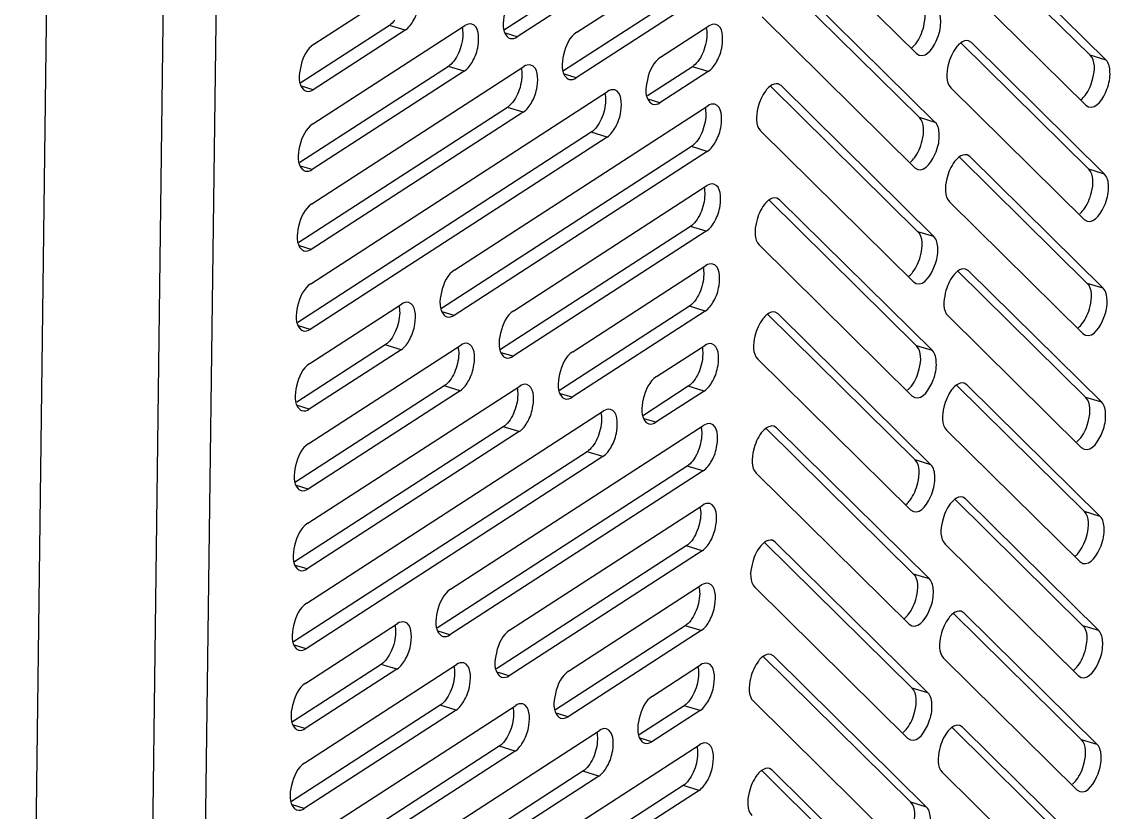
# Model space of a CAD drawing. Header units: millimetres. Extents: x -177 to 18421, y -5017 to 3255.
# Drawn here: x 4811.47 to 4832.88, y 1961.25 to 1976.8 of the extents above; entities that cross this region are included whole.
import ezdxf

# ---------------------------------------------------------------- set-up
doc = ezdxf.new("R2010")
doc.units = ezdxf.units.MM
doc.header["$LTSCALE"] = 46.255
doc.layers.get('0').update_dxf_attribs({"linetype": 'CONTINUOUS'})

msp = doc.modelspace()

# ---------------------------------------------------------------- linework, layer by layer
at = {"color": 3, "linetype": 'Continuous'}
for p, q in [((4811.47, 1938.595), (4812.048, 1983.659)), ((4813.753, 1937.674), (4814.336, 1983.187)), ((4814.793, 1937.754), (4815.376, 1983.267)), ((4829.07, 1976.174), (4826.064, 1979.143)), ((4825.016, 1978.963), (4821.217, 1976.503)), ((4830.181, 1978.636), (4832.802, 1976.047)), ((4822.39, 1976.594), (4825.007, 1978.29)), ((4826.436, 1977.788), (4829.443, 1974.819)), ((4832.401, 1975.157), (4829.78, 1977.746)), ((4817.218, 1976.361), (4819.025, 1977.531)), ((4824.996, 1977.392), (4822.379, 1975.697)), ((4817.198, 1974.79), (4820.186, 1976.725)), ((4824.038, 1976.104), (4824.987, 1976.718)), ((4829.042, 1973.929), (4826.035, 1976.898)), ((4819.013, 1976.633), (4817.206, 1975.463)), ((4830.152, 1976.391), (4830.097, 1976.425)), ((4830.152, 1976.391), (4832.774, 1973.802)), ((4829.07, 1976.174), (4829.126, 1976.14)), ((4817.178, 1973.219), (4821.348, 1975.919)), ((4820.175, 1975.827), (4817.186, 1973.892)), ((4824.976, 1975.82), (4824.026, 1975.206)), ((4817.157, 1971.647), (4822.995, 1975.428)), ((4826.408, 1975.543), (4826.352, 1975.577)), ((4826.408, 1975.543), (4829.414, 1972.574)), ((4832.372, 1972.913), (4829.751, 1975.502)), ((4821.336, 1975.021), (4817.166, 1972.321)), ((4819.987, 1971.922), (4824.967, 1975.147)), ((4832.401, 1975.157), (4832.457, 1975.124)), ((4829.013, 1971.685), (4826.006, 1974.654)), ((4822.984, 1974.53), (4817.146, 1970.749)), ((4824.955, 1974.249), (4819.975, 1971.024)), ((4830.123, 1974.147), (4830.068, 1974.18)), ((4830.123, 1974.147), (4832.745, 1971.558)), ((4829.042, 1973.929), (4829.097, 1973.896)), ((4821.148, 1971.116), (4824.947, 1973.576)), ((4826.379, 1973.299), (4826.323, 1973.332)), ((4826.379, 1973.299), (4829.385, 1970.33)), ((4832.344, 1970.668), (4829.722, 1973.257)), ((4832.372, 1972.913), (4832.428, 1972.879)), ((4824.935, 1972.678), (4821.137, 1970.218)), ((4828.984, 1969.44), (4825.978, 1972.409)), ((4822.31, 1970.309), (4824.927, 1972.005)), ((4830.095, 1971.902), (4830.039, 1971.936)), ((4830.095, 1971.902), (4832.716, 1969.313)), ((4829.013, 1971.685), (4829.068, 1971.651)), ((4817.137, 1970.076), (4818.944, 1971.246)), ((4824.915, 1971.107), (4822.298, 1969.412)), ((4826.35, 1971.054), (4826.295, 1971.088)), ((4826.35, 1971.054), (4829.357, 1968.085)), ((4832.315, 1968.424), (4829.693, 1971.012)), ((4832.344, 1970.668), (4832.399, 1970.635)), ((4817.117, 1968.505), (4820.106, 1970.44)), ((4818.933, 1970.348), (4817.126, 1969.178)), ((4823.957, 1969.819), (4824.907, 1970.433)), ((4828.955, 1967.195), (4825.949, 1970.165)), ((4830.066, 1969.657), (4830.01, 1969.691)), ((4830.066, 1969.657), (4832.687, 1967.068)), ((4817.097, 1966.934), (4821.267, 1969.634)), ((4820.094, 1969.542), (4817.106, 1967.607)), ((4824.895, 1969.535), (4823.946, 1968.921)), ((4828.984, 1969.44), (4829.04, 1969.406)), ((4817.077, 1965.362), (4822.915, 1969.143)), ((4819.906, 1965.637), (4824.886, 1968.862)), ((4826.321, 1968.809), (4826.266, 1968.843)), ((4826.321, 1968.809), (4829.328, 1965.84)), ((4821.256, 1968.736), (4817.086, 1966.036)), ((4832.286, 1966.179), (4829.665, 1968.768)), ((4832.315, 1968.424), (4832.37, 1968.39)), ((4822.903, 1968.245), (4817.065, 1964.464)), ((4824.875, 1967.964), (4819.895, 1964.739)), ((4828.927, 1964.951), (4825.92, 1967.92)), ((4821.068, 1964.831), (4824.866, 1967.291)), ((4830.037, 1967.413), (4829.982, 1967.446)), ((4830.037, 1967.413), (4832.659, 1964.824)), ((4828.955, 1967.195), (4829.011, 1967.162)), ((4826.293, 1966.565), (4826.237, 1966.598)), ((4826.293, 1966.565), (4829.299, 1963.596)), ((4832.257, 1963.934), (4829.636, 1966.523)), ((4824.855, 1966.393), (4821.056, 1963.933)), ((4832.286, 1966.179), (4832.342, 1966.145)), ((4822.229, 1964.024), (4824.846, 1965.72)), ((4828.898, 1962.706), (4825.891, 1965.675)), ((4830.008, 1965.168), (4829.953, 1965.202)), ((4830.008, 1965.168), (4832.63, 1962.579)), ((4817.057, 1963.791), (4818.864, 1964.961)), ((4828.927, 1964.951), (4828.982, 1964.917)), ((4824.835, 1964.822), (4822.218, 1963.127)), ((4826.264, 1964.32), (4826.208, 1964.354)), ((4826.264, 1964.32), (4829.27, 1961.351)), ((4817.037, 1962.22), (4820.025, 1964.155)), ((4823.877, 1963.534), (4824.826, 1964.148)), ((4832.229, 1961.69), (4829.607, 1964.279)), ((4818.852, 1964.063), (4817.045, 1962.893)), ((4832.257, 1963.934), (4832.313, 1963.901)), ((4817.016, 1960.649), (4821.187, 1963.349)), ((4820.014, 1963.257), (4817.025, 1961.322)), ((4824.815, 1963.25), (4823.865, 1962.636)), ((4828.869, 1960.461), (4825.863, 1963.431)), ((4816.996, 1959.077), (4822.834, 1962.858)), ((4829.98, 1962.923), (4829.924, 1962.957)), ((4829.98, 1962.923), (4832.601, 1960.334)), ((4828.898, 1962.706), (4828.953, 1962.672)), ((4821.175, 1962.451), (4817.005, 1959.751)), ((4819.826, 1959.352), (4824.806, 1962.577)), ((4822.823, 1961.96), (4816.985, 1958.179)), ((4826.235, 1962.075), (4826.179, 1962.109)), ((4826.235, 1962.075), (4829.242, 1959.106)), ((4832.2, 1959.445), (4829.578, 1962.034)), ((4824.794, 1961.679), (4819.814, 1958.454)), ((4832.229, 1961.69), (4832.284, 1961.656))]:
    msp.add_line(p, q, dxfattribs=at)
at = {"color": 7, "linetype": 'Continuous'}
for p, q in [((4824.704, 1979.058), (4820.97, 1976.639)), ((4829.974, 1978.628), (4832.491, 1976.142)), ((4826.229, 1977.78), (4829.131, 1974.914)), ((4824.684, 1977.487), (4822.131, 1975.833)), ((4818.702, 1976.728), (4816.959, 1975.6)), ((4819.013, 1976.633), (4818.702, 1976.728)), ((4821.217, 1976.503), (4820.986, 1976.573)), ((4829.945, 1976.383), (4832.462, 1973.897)), ((4832.802, 1976.047), (4832.491, 1976.142)), ((4819.863, 1975.922), (4816.939, 1974.029)), ((4820.175, 1975.827), (4819.863, 1975.922)), ((4824.664, 1975.915), (4823.779, 1975.342)), ((4824.976, 1975.82), (4824.664, 1975.915)), ((4822.379, 1975.697), (4822.147, 1975.767)), ((4817.206, 1975.463), (4816.975, 1975.534)), ((4826.2, 1975.535), (4829.102, 1972.669)), ((4824.026, 1975.206), (4823.795, 1975.276)), ((4821.024, 1975.116), (4816.919, 1972.457)), ((4821.336, 1975.021), (4821.024, 1975.116)), ((4829.443, 1974.819), (4829.131, 1974.914)), ((4822.672, 1974.625), (4816.899, 1970.886)), ((4822.984, 1974.53), (4822.672, 1974.625)), ((4824.644, 1974.344), (4819.728, 1971.16)), ((4824.955, 1974.249), (4824.644, 1974.344)), ((4817.186, 1973.892), (4816.955, 1973.962)), ((4829.916, 1974.139), (4832.433, 1971.653)), ((4832.774, 1973.802), (4832.462, 1973.897)), ((4826.171, 1973.291), (4829.074, 1970.425)), ((4824.624, 1972.773), (4820.889, 1970.354)), ((4824.935, 1972.678), (4824.624, 1972.773)), ((4829.414, 1972.574), (4829.102, 1972.669)), ((4817.166, 1972.321), (4816.935, 1972.391)), ((4829.887, 1971.894), (4832.404, 1969.408)), ((4832.745, 1971.558), (4832.433, 1971.653)), ((4824.604, 1971.202), (4822.051, 1969.548)), ((4824.915, 1971.107), (4824.604, 1971.202)), ((4819.975, 1971.024), (4819.744, 1971.094)), ((4826.143, 1971.046), (4829.045, 1968.18)), ((4817.146, 1970.749), (4816.915, 1970.82)), ((4818.621, 1970.443), (4816.879, 1969.315)), ((4818.933, 1970.348), (4818.621, 1970.443)), ((4821.137, 1970.218), (4820.905, 1970.288)), ((4829.385, 1970.33), (4829.074, 1970.425)), ((4829.859, 1969.649), (4832.376, 1967.163)), ((4819.783, 1969.637), (4816.858, 1967.744)), ((4820.094, 1969.542), (4819.783, 1969.637)), ((4822.298, 1969.412), (4822.067, 1969.482)), ((4824.583, 1969.63), (4823.699, 1969.057)), ((4824.895, 1969.535), (4824.583, 1969.63)), ((4817.126, 1969.178), (4816.895, 1969.249)), ((4832.716, 1969.313), (4832.404, 1969.408)), ((4820.944, 1968.831), (4816.838, 1966.172)), ((4821.256, 1968.736), (4820.944, 1968.831)), ((4823.946, 1968.921), (4823.715, 1968.991)), ((4826.114, 1968.801), (4829.016, 1965.935)), ((4822.592, 1968.34), (4816.818, 1964.601)), ((4822.903, 1968.245), (4822.592, 1968.34)), ((4829.357, 1968.085), (4829.045, 1968.18)), ((4824.563, 1968.059), (4819.648, 1964.875)), ((4824.875, 1967.964), (4824.563, 1968.059)), ((4817.106, 1967.607), (4816.874, 1967.677)), ((4829.83, 1967.405), (4832.347, 1964.919)), ((4832.687, 1967.068), (4832.376, 1967.163)), ((4824.543, 1966.488), (4820.809, 1964.069)), ((4824.855, 1966.393), (4824.543, 1966.488)), ((4826.085, 1966.557), (4828.987, 1963.691)), ((4817.086, 1966.036), (4816.854, 1966.106)), ((4829.328, 1965.84), (4829.016, 1965.935)), ((4829.801, 1965.16), (4832.318, 1962.674)), ((4819.895, 1964.739), (4819.664, 1964.809)), ((4824.523, 1964.917), (4821.97, 1963.263)), ((4824.835, 1964.822), (4824.523, 1964.917)), ((4832.659, 1964.824), (4832.347, 1964.919)), ((4817.065, 1964.464), (4816.834, 1964.535)), ((4826.056, 1964.312), (4828.959, 1961.446)), ((4818.541, 1964.158), (4816.798, 1963.03)), ((4818.852, 1964.063), (4818.541, 1964.158)), ((4821.056, 1963.933), (4820.825, 1964.003)), ((4829.299, 1963.596), (4828.987, 1963.691)), ((4819.702, 1963.352), (4816.778, 1961.459)), ((4820.014, 1963.257), (4819.702, 1963.352)), ((4824.503, 1963.345), (4823.618, 1962.772)), ((4824.815, 1963.25), (4824.503, 1963.345)), ((4822.218, 1963.127), (4821.986, 1963.197)), ((4817.045, 1962.893), (4816.814, 1962.964)), ((4829.772, 1962.915), (4832.289, 1960.429)), ((4823.865, 1962.636), (4823.634, 1962.706)), ((4832.63, 1962.579), (4832.318, 1962.674)), ((4820.863, 1962.546), (4816.758, 1959.887)), ((4821.175, 1962.451), (4820.863, 1962.546)), ((4822.511, 1962.055), (4816.738, 1958.316)), ((4822.823, 1961.96), (4822.511, 1962.055)), ((4826.028, 1962.068), (4828.93, 1959.201)), ((4824.483, 1961.774), (4819.567, 1958.59)), ((4824.794, 1961.679), (4824.483, 1961.774)), ((4817.025, 1961.322), (4816.794, 1961.392)), ((4829.27, 1961.351), (4828.959, 1961.446))]:
    msp.add_line(p, q, dxfattribs=at)
at = {"color": 3, "linetype": 'Continuous'}
for centre in [(4830.149, 1976.104), (4826.404, 1975.256), (4830.12, 1973.86), (4826.376, 1973.012), (4830.091, 1971.615), (4826.347, 1970.767), (4830.063, 1969.37), (4826.318, 1968.522), (4830.034, 1967.126), (4826.289, 1966.278), (4830.005, 1964.881), (4826.261, 1964.033), (4829.976, 1962.636), (4826.232, 1961.788)]:
    msp.add_arc(centre, 0.349, 126.3781, 128.9215, dxfattribs=at)
for points, knots in [([(4819.013, 1976.633), (4819.087, 1976.681), (4819.207, 1976.853), (4819.314, 1977.145), (4819.305, 1977.518), (4819.165, 1977.561)], [0, 0, 0, 0, 0.257826, 0.570702, 1, 1, 1, 1]), ([(4821.229, 1977.401), (4821.085, 1977.307), (4820.947, 1976.998), (4820.915, 1976.613), (4821.022, 1976.507)], [0, 0, 0, 0, 0.531434, 1, 1, 1, 1]), ([(4829.126, 1976.14), (4829.286, 1976.092), (4829.509, 1976.462), (4829.566, 1976.782), (4829.531, 1977.005), (4829.472, 1977.063)], [0, 0, 0, 0, 0.457686, 0.773105, 1, 1, 1, 1]), ([(4820.175, 1975.827), (4820.249, 1975.875), (4820.368, 1976.047), (4820.475, 1976.339), (4820.466, 1976.712), (4820.326, 1976.755)], [0, 0, 0, 0, 0.257826, 0.570702, 1, 1, 1, 1]), ([(4824.976, 1975.82), (4825.049, 1975.868), (4825.169, 1976.04), (4825.276, 1976.331), (4825.267, 1976.705), (4825.127, 1976.748)], [0, 0, 0, 0, 0.257826, 0.570702, 1, 1, 1, 1]), ([(4821.022, 1976.507), (4821.03, 1976.499), (4821.047, 1976.485), (4821.067, 1976.476), (4821.077, 1976.473)], [0, 0, 0, 0, 0.511486, 1, 1, 1, 1]), ([(4822.39, 1976.594), (4822.246, 1976.501), (4822.109, 1976.192), (4822.076, 1975.807), (4822.184, 1975.701)], [0, 0, 0, 0, 0.531434, 1, 1, 1, 1]), ([(4817.218, 1976.361), (4817.074, 1976.268), (4816.936, 1975.958), (4816.904, 1975.574), (4817.011, 1975.467)], [0, 0, 0, 0, 0.531434, 1, 1, 1, 1]), ([(4824.038, 1976.104), (4823.894, 1976.01), (4823.757, 1975.701), (4823.724, 1975.316), (4823.832, 1975.21)], [0, 0, 0, 0, 0.531434, 1, 1, 1, 1]), ([(4829.759, 1976.137), (4829.732, 1976.077), (4829.667, 1975.88), (4829.643, 1975.608), (4829.751, 1975.502)], [0, 0, 0, 0, 0.300556, 1, 1, 1, 1]), ([(4821.336, 1975.021), (4821.41, 1975.069), (4821.53, 1975.241), (4821.637, 1975.533), (4821.628, 1975.906), (4821.487, 1975.949)], [0, 0, 0, 0, 0.257826, 0.570702, 1, 1, 1, 1]), ([(4832.457, 1975.124), (4832.617, 1975.076), (4832.84, 1975.446), (4832.897, 1975.766), (4832.861, 1975.989), (4832.802, 1976.047)], [0, 0, 0, 0, 0.457686, 0.773105, 1, 1, 1, 1]), ([(4822.184, 1975.701), (4822.192, 1975.693), (4822.209, 1975.679), (4822.229, 1975.67), (4822.239, 1975.667)], [0, 0, 0, 0, 0.511486, 1, 1, 1, 1]), ([(4817.011, 1975.467), (4817.019, 1975.46), (4817.036, 1975.446), (4817.056, 1975.437), (4817.066, 1975.434)], [0, 0, 0, 0, 0.511486, 1, 1, 1, 1]), ([(4822.984, 1974.53), (4823.058, 1974.578), (4823.178, 1974.75), (4823.285, 1975.042), (4823.275, 1975.415), (4823.135, 1975.458)], [0, 0, 0, 0, 0.257826, 0.570702, 1, 1, 1, 1]), ([(4826.014, 1975.289), (4825.988, 1975.23), (4825.923, 1975.032), (4825.899, 1974.76), (4826.006, 1974.654)], [0, 0, 0, 0, 0.300556, 1, 1, 1, 1]), ([(4823.832, 1975.21), (4823.839, 1975.202), (4823.857, 1975.188), (4823.876, 1975.179), (4823.887, 1975.176)], [0, 0, 0, 0, 0.511486, 1, 1, 1, 1]), ([(4824.955, 1974.249), (4825.029, 1974.297), (4825.149, 1974.468), (4825.256, 1974.76), (4825.247, 1975.134), (4825.107, 1975.176)], [0, 0, 0, 0, 0.257826, 0.570702, 1, 1, 1, 1]), ([(4817.198, 1974.79), (4817.054, 1974.697), (4816.916, 1974.387), (4816.884, 1974.002), (4816.991, 1973.896)], [0, 0, 0, 0, 0.531434, 1, 1, 1, 1]), ([(4829.097, 1973.896), (4829.257, 1973.848), (4829.481, 1974.217), (4829.537, 1974.538), (4829.502, 1974.761), (4829.443, 1974.819)], [0, 0, 0, 0, 0.457686, 0.773105, 1, 1, 1, 1]), ([(4816.991, 1973.896), (4816.999, 1973.888), (4817.016, 1973.875), (4817.036, 1973.866), (4817.046, 1973.863)], [0, 0, 0, 0, 0.511486, 1, 1, 1, 1]), ([(4829.73, 1973.892), (4829.704, 1973.833), (4829.638, 1973.635), (4829.615, 1973.363), (4829.722, 1973.257)], [0, 0, 0, 0, 0.300556, 1, 1, 1, 1]), ([(4832.428, 1972.879), (4832.588, 1972.831), (4832.811, 1973.201), (4832.868, 1973.521), (4832.833, 1973.744), (4832.774, 1973.802)], [0, 0, 0, 0, 0.457686, 0.773105, 1, 1, 1, 1]), ([(4824.935, 1972.678), (4825.009, 1972.726), (4825.129, 1972.897), (4825.236, 1973.189), (4825.227, 1973.563), (4825.087, 1973.605)], [0, 0, 0, 0, 0.257826, 0.570702, 1, 1, 1, 1]), ([(4817.178, 1973.219), (4817.034, 1973.125), (4816.896, 1972.816), (4816.864, 1972.431), (4816.971, 1972.325)], [0, 0, 0, 0, 0.531434, 1, 1, 1, 1]), ([(4825.986, 1973.044), (4825.959, 1972.985), (4825.894, 1972.787), (4825.87, 1972.515), (4825.978, 1972.409)], [0, 0, 0, 0, 0.300556, 1, 1, 1, 1]), ([(4829.068, 1971.651), (4829.228, 1971.603), (4829.452, 1971.973), (4829.509, 1972.293), (4829.473, 1972.516), (4829.414, 1972.574)], [0, 0, 0, 0, 0.457686, 0.773105, 1, 1, 1, 1]), ([(4816.971, 1972.325), (4816.979, 1972.317), (4816.996, 1972.303), (4817.016, 1972.294), (4817.026, 1972.291)], [0, 0, 0, 0, 0.511486, 1, 1, 1, 1]), ([(4824.915, 1971.107), (4824.989, 1971.154), (4825.109, 1971.326), (4825.216, 1971.618), (4825.207, 1971.991), (4825.067, 1972.034)], [0, 0, 0, 0, 0.257826, 0.570702, 1, 1, 1, 1]), ([(4819.987, 1971.922), (4819.843, 1971.828), (4819.705, 1971.519), (4819.673, 1971.134), (4819.78, 1971.028)], [0, 0, 0, 0, 0.531434, 1, 1, 1, 1]), ([(4817.157, 1971.647), (4817.014, 1971.554), (4816.876, 1971.244), (4816.844, 1970.86), (4816.951, 1970.754)], [0, 0, 0, 0, 0.531434, 1, 1, 1, 1]), ([(4829.702, 1971.647), (4829.675, 1971.588), (4829.61, 1971.391), (4829.586, 1971.119), (4829.693, 1971.012)], [0, 0, 0, 0, 0.300556, 1, 1, 1, 1]), ([(4832.399, 1970.634), (4832.559, 1970.587), (4832.783, 1970.956), (4832.84, 1971.276), (4832.804, 1971.499), (4832.745, 1971.558)], [0, 0, 0, 0, 0.457686, 0.773105, 1, 1, 1, 1]), ([(4818.933, 1970.348), (4819.007, 1970.396), (4819.126, 1970.568), (4819.234, 1970.86), (4819.224, 1971.233), (4819.084, 1971.276)], [0, 0, 0, 0, 0.257826, 0.570702, 1, 1, 1, 1]), ([(4819.78, 1971.028), (4819.788, 1971.02), (4819.805, 1971.006), (4819.825, 1970.997), (4819.835, 1970.994)], [0, 0, 0, 0, 0.511486, 1, 1, 1, 1]), ([(4821.148, 1971.116), (4821.004, 1971.022), (4820.867, 1970.713), (4820.834, 1970.328), (4820.942, 1970.222)], [0, 0, 0, 0, 0.531434, 1, 1, 1, 1]), ([(4816.951, 1970.754), (4816.959, 1970.746), (4816.976, 1970.732), (4816.996, 1970.723), (4817.006, 1970.72)], [0, 0, 0, 0, 0.511486, 1, 1, 1, 1]), ([(4825.957, 1970.799), (4825.93, 1970.74), (4825.865, 1970.543), (4825.841, 1970.271), (4825.949, 1970.165)], [0, 0, 0, 0, 0.300556, 1, 1, 1, 1]), ([(4820.094, 1969.542), (4820.168, 1969.59), (4820.288, 1969.762), (4820.395, 1970.054), (4820.386, 1970.427), (4820.246, 1970.47)], [0, 0, 0, 0, 0.257826, 0.570702, 1, 1, 1, 1]), ([(4822.31, 1970.309), (4822.166, 1970.216), (4822.028, 1969.907), (4821.996, 1969.522), (4822.103, 1969.416)], [0, 0, 0, 0, 0.531434, 1, 1, 1, 1]), ([(4824.895, 1969.535), (4824.969, 1969.583), (4825.089, 1969.755), (4825.196, 1970.047), (4825.187, 1970.42), (4825.046, 1970.463)], [0, 0, 0, 0, 0.257826, 0.570702, 1, 1, 1, 1]), ([(4829.04, 1969.406), (4829.2, 1969.358), (4829.423, 1969.728), (4829.48, 1970.048), (4829.444, 1970.271), (4829.385, 1970.33)], [0, 0, 0, 0, 0.457686, 0.773105, 1, 1, 1, 1]), ([(4817.137, 1970.076), (4816.993, 1969.983), (4816.856, 1969.673), (4816.823, 1969.289), (4816.931, 1969.182)], [0, 0, 0, 0, 0.531434, 1, 1, 1, 1]), ([(4820.942, 1970.222), (4820.95, 1970.214), (4820.967, 1970.2), (4820.987, 1970.191), (4820.997, 1970.188)], [0, 0, 0, 0, 0.511486, 1, 1, 1, 1]), ([(4821.256, 1968.736), (4821.329, 1968.784), (4821.449, 1968.956), (4821.556, 1969.248), (4821.547, 1969.621), (4821.407, 1969.664)], [0, 0, 0, 0, 0.257826, 0.570702, 1, 1, 1, 1]), ([(4823.957, 1969.819), (4823.814, 1969.725), (4823.676, 1969.416), (4823.644, 1969.031), (4823.751, 1968.925)], [0, 0, 0, 0, 0.531434, 1, 1, 1, 1]), ([(4822.103, 1969.416), (4822.111, 1969.408), (4822.128, 1969.394), (4822.148, 1969.385), (4822.158, 1969.382)], [0, 0, 0, 0, 0.511486, 1, 1, 1, 1]), ([(4829.673, 1969.403), (4829.646, 1969.343), (4829.581, 1969.146), (4829.557, 1968.874), (4829.665, 1968.768)], [0, 0, 0, 0, 0.300556, 1, 1, 1, 1]), ([(4832.37, 1968.39), (4832.531, 1968.342), (4832.754, 1968.712), (4832.811, 1969.032), (4832.775, 1969.255), (4832.716, 1969.313)], [0, 0, 0, 0, 0.457686, 0.773105, 1, 1, 1, 1]), ([(4816.931, 1969.182), (4816.939, 1969.175), (4816.956, 1969.161), (4816.976, 1969.152), (4816.986, 1969.149)], [0, 0, 0, 0, 0.511486, 1, 1, 1, 1]), ([(4822.903, 1968.245), (4822.977, 1968.293), (4823.097, 1968.465), (4823.204, 1968.757), (4823.195, 1969.13), (4823.055, 1969.173)], [0, 0, 0, 0, 0.257826, 0.570702, 1, 1, 1, 1]), ([(4823.751, 1968.925), (4823.759, 1968.917), (4823.776, 1968.903), (4823.796, 1968.894), (4823.806, 1968.891)], [0, 0, 0, 0, 0.511486, 1, 1, 1, 1]), ([(4824.875, 1967.964), (4824.949, 1968.012), (4825.069, 1968.183), (4825.176, 1968.475), (4825.166, 1968.849), (4825.026, 1968.891)], [0, 0, 0, 0, 0.257826, 0.570702, 1, 1, 1, 1]), ([(4817.117, 1968.505), (4816.973, 1968.412), (4816.836, 1968.102), (4816.803, 1967.717), (4816.911, 1967.611)], [0, 0, 0, 0, 0.531434, 1, 1, 1, 1]), ([(4825.928, 1968.555), (4825.902, 1968.496), (4825.836, 1968.298), (4825.813, 1968.026), (4825.92, 1967.92)], [0, 0, 0, 0, 0.300556, 1, 1, 1, 1]), ([(4829.011, 1967.162), (4829.171, 1967.114), (4829.394, 1967.483), (4829.451, 1967.804), (4829.416, 1968.027), (4829.357, 1968.085)], [0, 0, 0, 0, 0.457686, 0.773105, 1, 1, 1, 1]), ([(4816.911, 1967.611), (4816.919, 1967.603), (4816.936, 1967.59), (4816.956, 1967.581), (4816.966, 1967.578)], [0, 0, 0, 0, 0.511486, 1, 1, 1, 1]), ([(4824.855, 1966.393), (4824.929, 1966.441), (4825.048, 1966.612), (4825.156, 1966.904), (4825.146, 1967.278), (4825.006, 1967.32)], [0, 0, 0, 0, 0.257826, 0.570702, 1, 1, 1, 1]), ([(4829.644, 1967.158), (4829.617, 1967.099), (4829.552, 1966.901), (4829.528, 1966.629), (4829.636, 1966.523)], [0, 0, 0, 0, 0.300556, 1, 1, 1, 1]), ([(4817.097, 1966.934), (4816.953, 1966.84), (4816.816, 1966.531), (4816.783, 1966.146), (4816.891, 1966.04)], [0, 0, 0, 0, 0.531434, 1, 1, 1, 1]), ([(4832.342, 1966.145), (4832.502, 1966.097), (4832.725, 1966.467), (4832.782, 1966.787), (4832.746, 1967.01), (4832.687, 1967.068)], [0, 0, 0, 0, 0.457686, 0.773105, 1, 1, 1, 1]), ([(4825.899, 1966.31), (4825.873, 1966.251), (4825.808, 1966.053), (4825.784, 1965.781), (4825.891, 1965.675)], [0, 0, 0, 0, 0.300556, 1, 1, 1, 1]), ([(4816.891, 1966.04), (4816.898, 1966.032), (4816.916, 1966.018), (4816.936, 1966.009), (4816.946, 1966.006)], [0, 0, 0, 0, 0.511486, 1, 1, 1, 1]), ([(4828.982, 1964.917), (4829.142, 1964.869), (4829.366, 1965.239), (4829.422, 1965.559), (4829.387, 1965.782), (4829.328, 1965.84)], [0, 0, 0, 0, 0.457686, 0.773105, 1, 1, 1, 1]), ([(4819.906, 1965.637), (4819.762, 1965.543), (4819.625, 1965.234), (4819.592, 1964.849), (4819.7, 1964.743)], [0, 0, 0, 0, 0.531434, 1, 1, 1, 1]), ([(4824.835, 1964.822), (4824.909, 1964.869), (4825.028, 1965.041), (4825.136, 1965.333), (4825.126, 1965.706), (4824.986, 1965.749)], [0, 0, 0, 0, 0.257826, 0.570702, 1, 1, 1, 1]), ([(4817.077, 1965.362), (4816.933, 1965.269), (4816.795, 1964.959), (4816.763, 1964.575), (4816.87, 1964.469)], [0, 0, 0, 0, 0.531434, 1, 1, 1, 1]), ([(4818.852, 1964.063), (4818.926, 1964.111), (4819.046, 1964.283), (4819.153, 1964.575), (4819.144, 1964.948), (4819.004, 1964.991)], [0, 0, 0, 0, 0.257826, 0.570702, 1, 1, 1, 1]), ([(4819.7, 1964.743), (4819.708, 1964.735), (4819.725, 1964.721), (4819.745, 1964.712), (4819.755, 1964.709)], [0, 0, 0, 0, 0.511486, 1, 1, 1, 1]), ([(4821.068, 1964.831), (4820.924, 1964.737), (4820.786, 1964.428), (4820.754, 1964.043), (4820.861, 1963.937)], [0, 0, 0, 0, 0.531434, 1, 1, 1, 1]), ([(4829.615, 1964.913), (4829.589, 1964.854), (4829.523, 1964.657), (4829.5, 1964.385), (4829.607, 1964.279)], [0, 0, 0, 0, 0.300556, 1, 1, 1, 1]), ([(4832.313, 1963.901), (4832.473, 1963.853), (4832.696, 1964.222), (4832.753, 1964.542), (4832.718, 1964.766), (4832.659, 1964.824)], [0, 0, 0, 0, 0.457686, 0.773105, 1, 1, 1, 1]), ([(4816.87, 1964.469), (4816.878, 1964.461), (4816.895, 1964.447), (4816.915, 1964.438), (4816.925, 1964.435)], [0, 0, 0, 0, 0.511486, 1, 1, 1, 1]), ([(4820.014, 1963.257), (4820.087, 1963.305), (4820.207, 1963.477), (4820.314, 1963.769), (4820.305, 1964.142), (4820.165, 1964.185)], [0, 0, 0, 0, 0.257826, 0.570702, 1, 1, 1, 1]), ([(4824.815, 1963.25), (4824.888, 1963.298), (4825.008, 1963.47), (4825.115, 1963.762), (4825.106, 1964.135), (4824.966, 1964.178)], [0, 0, 0, 0, 0.257826, 0.570702, 1, 1, 1, 1]), ([(4820.861, 1963.937), (4820.869, 1963.929), (4820.886, 1963.915), (4820.906, 1963.906), (4820.916, 1963.903)], [0, 0, 0, 0, 0.511486, 1, 1, 1, 1]), ([(4822.229, 1964.024), (4822.085, 1963.931), (4821.948, 1963.622), (4821.915, 1963.237), (4822.023, 1963.131)], [0, 0, 0, 0, 0.531434, 1, 1, 1, 1]), ([(4825.871, 1964.066), (4825.844, 1964.006), (4825.779, 1963.809), (4825.755, 1963.537), (4825.863, 1963.431)], [0, 0, 0, 0, 0.300556, 1, 1, 1, 1]), ([(4817.057, 1963.791), (4816.913, 1963.698), (4816.775, 1963.388), (4816.743, 1963.004), (4816.85, 1962.897)], [0, 0, 0, 0, 0.531434, 1, 1, 1, 1]), ([(4823.877, 1963.534), (4823.733, 1963.44), (4823.595, 1963.131), (4823.563, 1962.746), (4823.671, 1962.64)], [0, 0, 0, 0, 0.531434, 1, 1, 1, 1]), ([(4828.953, 1962.672), (4829.113, 1962.624), (4829.337, 1962.994), (4829.394, 1963.314), (4829.358, 1963.537), (4829.299, 1963.596)], [0, 0, 0, 0, 0.457686, 0.773105, 1, 1, 1, 1]), ([(4821.175, 1962.451), (4821.249, 1962.499), (4821.369, 1962.671), (4821.476, 1962.963), (4821.467, 1963.336), (4821.326, 1963.379)], [0, 0, 0, 0, 0.257826, 0.570702, 1, 1, 1, 1]), ([(4822.023, 1963.131), (4822.031, 1963.123), (4822.048, 1963.109), (4822.068, 1963.1), (4822.078, 1963.097)], [0, 0, 0, 0, 0.511486, 1, 1, 1, 1]), ([(4816.85, 1962.897), (4816.858, 1962.89), (4816.875, 1962.876), (4816.895, 1962.867), (4816.905, 1962.864)], [0, 0, 0, 0, 0.511486, 1, 1, 1, 1]), ([(4822.823, 1961.96), (4822.897, 1962.008), (4823.016, 1962.18), (4823.124, 1962.472), (4823.114, 1962.845), (4822.974, 1962.888)], [0, 0, 0, 0, 0.257826, 0.570702, 1, 1, 1, 1]), ([(4823.671, 1962.64), (4823.678, 1962.632), (4823.695, 1962.618), (4823.715, 1962.609), (4823.726, 1962.606)], [0, 0, 0, 0, 0.511486, 1, 1, 1, 1]), ([(4824.794, 1961.679), (4824.868, 1961.727), (4824.988, 1961.898), (4825.095, 1962.19), (4825.086, 1962.564), (4824.946, 1962.606)], [0, 0, 0, 0, 0.257826, 0.570702, 1, 1, 1, 1]), ([(4829.587, 1962.669), (4829.56, 1962.61), (4829.495, 1962.412), (4829.471, 1962.14), (4829.578, 1962.034)], [0, 0, 0, 0, 0.300556, 1, 1, 1, 1]), ([(4832.284, 1961.656), (4832.444, 1961.608), (4832.668, 1961.978), (4832.724, 1962.298), (4832.689, 1962.521), (4832.63, 1962.579)], [0, 0, 0, 0, 0.457686, 0.773105, 1, 1, 1, 1]), ([(4817.037, 1962.22), (4816.893, 1962.127), (4816.755, 1961.817), (4816.723, 1961.432), (4816.83, 1961.326)], [0, 0, 0, 0, 0.531434, 1, 1, 1, 1]), ([(4825.842, 1961.821), (4825.815, 1961.762), (4825.75, 1961.564), (4825.726, 1961.292), (4825.834, 1961.186)], [0, 0, 0, 0, 0.300556, 1, 1, 1, 1]), ([(4816.83, 1961.326), (4816.838, 1961.318), (4816.855, 1961.305), (4816.875, 1961.296), (4816.885, 1961.293)], [0, 0, 0, 0, 0.511486, 1, 1, 1, 1]), ([(4828.925, 1960.428), (4829.085, 1960.38), (4829.308, 1960.75), (4829.365, 1961.07), (4829.329, 1961.293), (4829.27, 1961.351)], [0, 0, 0, 0, 0.457686, 0.773105, 1, 1, 1, 1])]:
    msp.add_open_spline(points, degree=3, knots=knots, dxfattribs=at)
at = {"color": 7, "linetype": 'Continuous'}
for points in [[(4829.152, 1976.524), (4829.179, 1976.583), (4829.244, 1976.78), (4829.267, 1977.052), (4829.16, 1977.158)], [(4832.483, 1975.507), (4832.509, 1975.566), (4832.574, 1975.764), (4832.598, 1976.036), (4832.491, 1976.142)], [(4829.123, 1974.279), (4829.15, 1974.338), (4829.215, 1974.536), (4829.239, 1974.808), (4829.131, 1974.914)], [(4832.454, 1973.262), (4832.481, 1973.322), (4832.546, 1973.519), (4832.57, 1973.791), (4832.462, 1973.897)], [(4829.094, 1972.034), (4829.121, 1972.093), (4829.186, 1972.291), (4829.21, 1972.563), (4829.102, 1972.669)], [(4832.425, 1971.018), (4832.452, 1971.077), (4832.517, 1971.275), (4832.541, 1971.546), (4832.433, 1971.653)], [(4829.066, 1969.79), (4829.092, 1969.849), (4829.157, 1970.046), (4829.181, 1970.318), (4829.074, 1970.425)], [(4832.396, 1968.773), (4832.423, 1968.832), (4832.488, 1969.03), (4832.512, 1969.302), (4832.404, 1969.408)], [(4829.037, 1967.545), (4829.063, 1967.604), (4829.129, 1967.802), (4829.152, 1968.074), (4829.045, 1968.18)], [(4832.368, 1966.529), (4832.394, 1966.588), (4832.459, 1966.785), (4832.483, 1967.057), (4832.376, 1967.163)], [(4829.008, 1965.3), (4829.035, 1965.36), (4829.1, 1965.557), (4829.124, 1965.829), (4829.016, 1965.935)], [(4832.339, 1964.284), (4832.366, 1964.343), (4832.431, 1964.541), (4832.454, 1964.813), (4832.347, 1964.919)], [(4828.979, 1963.056), (4829.006, 1963.115), (4829.071, 1963.312), (4829.095, 1963.584), (4828.987, 1963.691)], [(4832.31, 1962.039), (4832.337, 1962.098), (4832.402, 1962.296), (4832.426, 1962.568), (4832.318, 1962.674)], [(4828.95, 1960.811), (4828.977, 1960.87), (4829.042, 1961.068), (4829.066, 1961.34), (4828.959, 1961.446)]]:
    msp.add_open_spline(points, degree=3, knots=[0, 0, 0, 0, 0.300556, 1, 1, 1, 1], dxfattribs=at)
for points in [[(4818.808, 1976.832), (4818.778, 1976.792), (4818.743, 1976.755), (4818.702, 1976.728)], [(4820.147, 1976.551), (4820.145, 1976.425), (4820.113, 1976.297), (4820.061, 1976.181)], [(4820.133, 1976.692), (4820.144, 1976.646), (4820.147, 1976.598), (4820.147, 1976.551)], [(4824.948, 1976.544), (4824.946, 1976.418), (4824.914, 1976.29), (4824.862, 1976.174)], [(4824.933, 1976.685), (4824.945, 1976.639), (4824.948, 1976.591), (4824.948, 1976.544)], [(4829.06, 1976.368), (4829.097, 1976.416), (4829.127, 1976.469), (4829.152, 1976.524)], [(4828.981, 1976.285), (4829.011, 1976.309), (4829.037, 1976.337), (4829.06, 1976.368)], [(4820.061, 1976.181), (4820.037, 1976.126), (4820.006, 1976.073), (4819.97, 1976.026)], [(4824.862, 1976.174), (4824.837, 1976.119), (4824.807, 1976.066), (4824.771, 1976.018)], [(4819.97, 1976.026), (4819.94, 1975.986), (4819.905, 1975.949), (4819.863, 1975.922)], [(4821.294, 1975.886), (4821.305, 1975.84), (4821.309, 1975.792), (4821.308, 1975.745)], [(4824.771, 1976.018), (4824.741, 1975.979), (4824.705, 1975.942), (4824.664, 1975.915)], [(4821.308, 1975.745), (4821.307, 1975.619), (4821.275, 1975.491), (4821.223, 1975.375)], [(4832.391, 1975.351), (4832.428, 1975.399), (4832.458, 1975.452), (4832.483, 1975.507)], [(4821.131, 1975.22), (4821.101, 1975.18), (4821.066, 1975.143), (4821.024, 1975.116)], [(4821.223, 1975.375), (4821.198, 1975.32), (4821.168, 1975.267), (4821.131, 1975.22)], [(4822.956, 1975.254), (4822.954, 1975.128), (4822.923, 1975), (4822.871, 1974.884)], [(4822.942, 1975.395), (4822.953, 1975.349), (4822.957, 1975.302), (4822.956, 1975.254)], [(4832.312, 1975.268), (4832.342, 1975.292), (4832.368, 1975.321), (4832.391, 1975.351)], [(4824.913, 1975.114), (4824.924, 1975.068), (4824.928, 1975.02), (4824.928, 1974.973)], [(4822.871, 1974.884), (4822.846, 1974.829), (4822.816, 1974.776), (4822.779, 1974.729)], [(4824.928, 1974.973), (4824.926, 1974.847), (4824.894, 1974.718), (4824.842, 1974.603)], [(4822.779, 1974.729), (4822.749, 1974.689), (4822.714, 1974.652), (4822.672, 1974.625)], [(4824.842, 1974.603), (4824.817, 1974.548), (4824.787, 1974.495), (4824.751, 1974.447)], [(4824.751, 1974.447), (4824.721, 1974.408), (4824.685, 1974.371), (4824.644, 1974.344)], [(4829.032, 1974.123), (4829.068, 1974.171), (4829.098, 1974.224), (4829.123, 1974.279)], [(4828.952, 1974.04), (4828.982, 1974.064), (4829.008, 1974.093), (4829.032, 1974.123)], [(4824.893, 1973.542), (4824.904, 1973.497), (4824.908, 1973.449), (4824.907, 1973.402)], [(4824.907, 1973.402), (4824.906, 1973.275), (4824.874, 1973.147), (4824.822, 1973.032)], [(4832.283, 1973.024), (4832.313, 1973.048), (4832.339, 1973.076), (4832.362, 1973.107)], [(4832.362, 1973.107), (4832.399, 1973.154), (4832.429, 1973.208), (4832.454, 1973.262)], [(4824.731, 1972.876), (4824.7, 1972.837), (4824.665, 1972.8), (4824.624, 1972.773)], [(4824.822, 1973.032), (4824.797, 1972.977), (4824.767, 1972.924), (4824.731, 1972.876)], [(4829.003, 1971.879), (4829.039, 1971.926), (4829.07, 1971.979), (4829.094, 1972.034)], [(4824.887, 1971.831), (4824.886, 1971.704), (4824.854, 1971.576), (4824.802, 1971.46)], [(4824.873, 1971.971), (4824.884, 1971.925), (4824.888, 1971.878), (4824.887, 1971.831)], [(4828.923, 1971.795), (4828.953, 1971.819), (4828.98, 1971.848), (4829.003, 1971.879)], [(4824.802, 1971.46), (4824.777, 1971.406), (4824.747, 1971.353), (4824.71, 1971.305)], [(4818.891, 1971.213), (4818.902, 1971.167), (4818.905, 1971.12), (4818.905, 1971.072)], [(4824.71, 1971.305), (4824.68, 1971.265), (4824.645, 1971.229), (4824.604, 1971.202)], [(4818.905, 1971.072), (4818.903, 1970.946), (4818.871, 1970.818), (4818.819, 1970.702)], [(4832.334, 1970.862), (4832.37, 1970.91), (4832.4, 1970.963), (4832.425, 1971.018)], [(4832.254, 1970.779), (4832.284, 1970.803), (4832.31, 1970.832), (4832.334, 1970.862)], [(4818.728, 1970.547), (4818.698, 1970.507), (4818.663, 1970.47), (4818.621, 1970.443)], [(4818.819, 1970.702), (4818.795, 1970.647), (4818.765, 1970.594), (4818.728, 1970.547)], [(4820.052, 1970.407), (4820.063, 1970.361), (4820.067, 1970.313), (4820.066, 1970.266)], [(4824.853, 1970.4), (4824.864, 1970.354), (4824.868, 1970.306), (4824.867, 1970.259)], [(4820.066, 1970.266), (4820.065, 1970.14), (4820.033, 1970.012), (4819.981, 1969.896)], [(4824.867, 1970.259), (4824.866, 1970.133), (4824.834, 1970.005), (4824.782, 1969.889)], [(4819.981, 1969.896), (4819.956, 1969.841), (4819.926, 1969.788), (4819.889, 1969.741)], [(4824.782, 1969.889), (4824.757, 1969.834), (4824.727, 1969.781), (4824.69, 1969.733)], [(4819.889, 1969.741), (4819.859, 1969.701), (4819.824, 1969.664), (4819.783, 1969.637)], [(4824.69, 1969.733), (4824.66, 1969.694), (4824.625, 1969.657), (4824.583, 1969.63)], [(4828.974, 1969.634), (4829.011, 1969.682), (4829.041, 1969.735), (4829.066, 1969.79)], [(4821.228, 1969.46), (4821.226, 1969.334), (4821.194, 1969.206), (4821.142, 1969.09)], [(4821.213, 1969.601), (4821.224, 1969.555), (4821.228, 1969.507), (4821.228, 1969.46)], [(4828.895, 1969.551), (4828.925, 1969.575), (4828.951, 1969.603), (4828.974, 1969.634)], [(4821.142, 1969.09), (4821.117, 1969.035), (4821.087, 1968.982), (4821.051, 1968.935)], [(4822.861, 1969.11), (4822.872, 1969.064), (4822.876, 1969.017), (4822.876, 1968.969)], [(4821.051, 1968.935), (4821.021, 1968.895), (4820.985, 1968.858), (4820.944, 1968.831)], [(4822.876, 1968.969), (4822.874, 1968.843), (4822.842, 1968.715), (4822.79, 1968.599)], [(4824.833, 1968.829), (4824.844, 1968.783), (4824.848, 1968.735), (4824.847, 1968.688)], [(4822.79, 1968.599), (4822.765, 1968.544), (4822.735, 1968.491), (4822.699, 1968.444)], [(4824.847, 1968.688), (4824.845, 1968.562), (4824.814, 1968.433), (4824.762, 1968.318)], [(4832.226, 1968.534), (4832.255, 1968.558), (4832.282, 1968.587), (4832.305, 1968.617)], [(4832.305, 1968.617), (4832.342, 1968.665), (4832.372, 1968.718), (4832.396, 1968.773)], [(4822.699, 1968.444), (4822.668, 1968.404), (4822.633, 1968.367), (4822.592, 1968.34)], [(4824.67, 1968.162), (4824.64, 1968.123), (4824.605, 1968.086), (4824.563, 1968.059)], [(4824.762, 1968.318), (4824.737, 1968.263), (4824.707, 1968.21), (4824.67, 1968.162)], [(4828.945, 1967.389), (4828.982, 1967.437), (4829.012, 1967.49), (4829.037, 1967.545)], [(4828.866, 1967.306), (4828.896, 1967.33), (4828.922, 1967.359), (4828.945, 1967.389)], [(4824.827, 1967.117), (4824.825, 1966.99), (4824.793, 1966.862), (4824.741, 1966.747)], [(4824.813, 1967.257), (4824.824, 1967.212), (4824.828, 1967.164), (4824.827, 1967.117)], [(4824.741, 1966.747), (4824.717, 1966.692), (4824.687, 1966.639), (4824.65, 1966.591)], [(4824.65, 1966.591), (4824.62, 1966.552), (4824.585, 1966.515), (4824.543, 1966.488)], [(4832.276, 1966.373), (4832.313, 1966.421), (4832.343, 1966.474), (4832.368, 1966.529)], [(4832.197, 1966.29), (4832.227, 1966.314), (4832.253, 1966.342), (4832.276, 1966.373)], [(4824.793, 1965.686), (4824.804, 1965.64), (4824.807, 1965.593), (4824.807, 1965.546)], [(4824.807, 1965.546), (4824.805, 1965.419), (4824.773, 1965.291), (4824.721, 1965.175)], [(4824.721, 1965.175), (4824.697, 1965.121), (4824.666, 1965.068), (4824.63, 1965.02)], [(4828.917, 1965.145), (4828.953, 1965.192), (4828.983, 1965.245), (4829.008, 1965.3)], [(4824.63, 1965.02), (4824.6, 1964.98), (4824.565, 1964.944), (4824.523, 1964.917)], [(4828.837, 1965.062), (4828.867, 1965.086), (4828.893, 1965.114), (4828.917, 1965.145)], [(4818.824, 1964.787), (4818.823, 1964.661), (4818.791, 1964.533), (4818.739, 1964.417)], [(4818.81, 1964.928), (4818.821, 1964.882), (4818.825, 1964.835), (4818.824, 1964.787)], [(4818.739, 1964.417), (4818.714, 1964.362), (4818.684, 1964.309), (4818.647, 1964.262)], [(4818.647, 1964.262), (4818.617, 1964.222), (4818.582, 1964.185), (4818.541, 1964.158)], [(4819.971, 1964.122), (4819.983, 1964.076), (4819.986, 1964.028), (4819.986, 1963.981)], [(4824.772, 1964.115), (4824.784, 1964.069), (4824.787, 1964.021), (4824.787, 1963.974)], [(4832.168, 1964.045), (4832.198, 1964.069), (4832.224, 1964.098), (4832.247, 1964.128)], [(4832.247, 1964.128), (4832.284, 1964.176), (4832.314, 1964.229), (4832.339, 1964.284)], [(4819.986, 1963.981), (4819.984, 1963.855), (4819.952, 1963.727), (4819.9, 1963.611)], [(4824.787, 1963.974), (4824.785, 1963.848), (4824.753, 1963.72), (4824.701, 1963.604)], [(4819.809, 1963.456), (4819.779, 1963.416), (4819.744, 1963.379), (4819.702, 1963.352)], [(4819.9, 1963.611), (4819.875, 1963.556), (4819.845, 1963.503), (4819.809, 1963.456)], [(4824.61, 1963.448), (4824.58, 1963.409), (4824.544, 1963.372), (4824.503, 1963.345)], [(4824.701, 1963.604), (4824.676, 1963.549), (4824.646, 1963.496), (4824.61, 1963.448)], [(4821.133, 1963.316), (4821.144, 1963.27), (4821.148, 1963.222), (4821.147, 1963.175)], [(4821.147, 1963.175), (4821.145, 1963.049), (4821.114, 1962.921), (4821.062, 1962.805)], [(4828.888, 1962.9), (4828.924, 1962.948), (4828.955, 1963.001), (4828.979, 1963.056)], [(4821.062, 1962.805), (4821.037, 1962.75), (4821.007, 1962.697), (4820.97, 1962.65)], [(4822.781, 1962.825), (4822.792, 1962.779), (4822.796, 1962.732), (4822.795, 1962.684)], [(4828.808, 1962.817), (4828.838, 1962.841), (4828.865, 1962.87), (4828.888, 1962.9)], [(4820.97, 1962.65), (4820.94, 1962.61), (4820.905, 1962.573), (4820.863, 1962.546)], [(4822.795, 1962.684), (4822.793, 1962.558), (4822.762, 1962.43), (4822.71, 1962.314)], [(4824.767, 1962.403), (4824.765, 1962.277), (4824.733, 1962.148), (4824.681, 1962.033)], [(4824.752, 1962.544), (4824.763, 1962.498), (4824.767, 1962.45), (4824.767, 1962.403)], [(4822.618, 1962.159), (4822.588, 1962.119), (4822.553, 1962.082), (4822.511, 1962.055)], [(4822.71, 1962.314), (4822.685, 1962.259), (4822.655, 1962.206), (4822.618, 1962.159)], [(4824.681, 1962.033), (4824.656, 1961.978), (4824.626, 1961.925), (4824.59, 1961.877)], [(4832.219, 1961.884), (4832.255, 1961.931), (4832.285, 1961.984), (4832.31, 1962.039)], [(4824.59, 1961.877), (4824.559, 1961.838), (4824.524, 1961.801), (4824.483, 1961.774)], [(4832.139, 1961.8), (4832.169, 1961.824), (4832.195, 1961.853), (4832.219, 1961.884)]]:
    msp.add_open_spline(points, degree=3, dxfattribs=at)
at = {"color": 3, "linetype": 'Continuous'}
for points in [[(4820.326, 1976.755), (4820.28, 1976.769), (4820.226, 1976.751), (4820.186, 1976.725)], [(4825.127, 1976.748), (4825.081, 1976.762), (4825.027, 1976.744), (4824.987, 1976.718)], [(4821.077, 1976.473), (4821.123, 1976.459), (4821.177, 1976.477), (4821.217, 1976.503)], [(4829.851, 1976.292), (4829.814, 1976.245), (4829.784, 1976.191), (4829.759, 1976.137)], [(4829.93, 1976.375), (4829.9, 1976.351), (4829.874, 1976.323), (4829.851, 1976.292)], [(4830.097, 1976.425), (4830.046, 1976.44), (4829.985, 1976.416), (4829.942, 1976.385)], [(4821.487, 1975.949), (4821.442, 1975.963), (4821.388, 1975.945), (4821.348, 1975.919)], [(4822.239, 1975.667), (4822.284, 1975.653), (4822.339, 1975.671), (4822.379, 1975.697)], [(4817.066, 1975.434), (4817.112, 1975.42), (4817.166, 1975.437), (4817.206, 1975.463)], [(4823.135, 1975.458), (4823.09, 1975.472), (4823.035, 1975.454), (4822.995, 1975.428)], [(4826.106, 1975.444), (4826.069, 1975.397), (4826.039, 1975.344), (4826.014, 1975.289)], [(4826.185, 1975.528), (4826.156, 1975.503), (4826.129, 1975.475), (4826.106, 1975.444)], [(4826.352, 1975.577), (4826.301, 1975.592), (4826.24, 1975.569), (4826.198, 1975.537)], [(4823.887, 1975.176), (4823.932, 1975.162), (4823.986, 1975.18), (4824.026, 1975.206)], [(4825.107, 1975.176), (4825.061, 1975.19), (4825.007, 1975.173), (4824.967, 1975.147)], [(4830.068, 1974.18), (4830.017, 1974.196), (4829.956, 1974.172), (4829.913, 1974.14)], [(4829.822, 1974.048), (4829.785, 1974), (4829.755, 1973.947), (4829.73, 1973.892)], [(4829.901, 1974.131), (4829.871, 1974.107), (4829.845, 1974.078), (4829.822, 1974.048)], [(4817.046, 1973.863), (4817.092, 1973.849), (4817.146, 1973.866), (4817.186, 1973.892)], [(4825.087, 1973.605), (4825.041, 1973.619), (4824.987, 1973.602), (4824.947, 1973.576)], [(4826.323, 1973.332), (4826.272, 1973.348), (4826.212, 1973.324), (4826.169, 1973.292)], [(4826.077, 1973.2), (4826.041, 1973.152), (4826.01, 1973.099), (4825.986, 1973.044)], [(4826.157, 1973.283), (4826.127, 1973.259), (4826.1, 1973.23), (4826.077, 1973.2)], [(4817.026, 1972.291), (4817.072, 1972.277), (4817.126, 1972.295), (4817.166, 1972.321)], [(4825.067, 1972.034), (4825.021, 1972.048), (4824.967, 1972.03), (4824.927, 1972.005)], [(4829.793, 1971.803), (4829.756, 1971.755), (4829.726, 1971.702), (4829.702, 1971.647)], [(4829.872, 1971.886), (4829.843, 1971.862), (4829.816, 1971.833), (4829.793, 1971.803)], [(4830.039, 1971.936), (4829.988, 1971.951), (4829.927, 1971.927), (4829.885, 1971.896)], [(4819.084, 1971.276), (4819.039, 1971.29), (4818.984, 1971.272), (4818.944, 1971.246)], [(4819.835, 1970.994), (4819.881, 1970.98), (4819.935, 1970.998), (4819.975, 1971.024)], [(4826.048, 1970.955), (4826.012, 1970.907), (4825.982, 1970.854), (4825.957, 1970.799)], [(4826.128, 1971.038), (4826.098, 1971.014), (4826.072, 1970.986), (4826.048, 1970.955)], [(4826.295, 1971.088), (4826.244, 1971.103), (4826.183, 1971.079), (4826.14, 1971.048)], [(4817.006, 1970.72), (4817.052, 1970.706), (4817.106, 1970.724), (4817.146, 1970.749)], [(4820.246, 1970.47), (4820.2, 1970.484), (4820.146, 1970.466), (4820.106, 1970.44)], [(4825.046, 1970.463), (4825.001, 1970.477), (4824.947, 1970.459), (4824.907, 1970.433)], [(4820.997, 1970.188), (4821.042, 1970.174), (4821.097, 1970.192), (4821.137, 1970.218)], [(4821.407, 1969.664), (4821.361, 1969.678), (4821.307, 1969.66), (4821.267, 1969.634)], [(4830.01, 1969.691), (4829.959, 1969.706), (4829.899, 1969.683), (4829.856, 1969.651)], [(4829.764, 1969.558), (4829.728, 1969.511), (4829.698, 1969.458), (4829.673, 1969.403)], [(4829.844, 1969.642), (4829.814, 1969.617), (4829.788, 1969.589), (4829.764, 1969.558)], [(4822.158, 1969.382), (4822.204, 1969.368), (4822.258, 1969.386), (4822.298, 1969.412)], [(4816.986, 1969.149), (4817.031, 1969.135), (4817.086, 1969.152), (4817.126, 1969.178)], [(4823.055, 1969.173), (4823.009, 1969.187), (4822.955, 1969.169), (4822.915, 1969.143)], [(4823.806, 1968.891), (4823.852, 1968.877), (4823.906, 1968.895), (4823.946, 1968.921)], [(4825.026, 1968.891), (4824.981, 1968.905), (4824.926, 1968.888), (4824.886, 1968.862)], [(4826.099, 1968.794), (4826.069, 1968.77), (4826.043, 1968.741), (4826.02, 1968.711)], [(4826.266, 1968.843), (4826.215, 1968.858), (4826.154, 1968.835), (4826.111, 1968.803)], [(4826.02, 1968.711), (4825.983, 1968.663), (4825.953, 1968.61), (4825.928, 1968.555)], [(4816.966, 1967.578), (4817.011, 1967.564), (4817.066, 1967.581), (4817.106, 1967.607)], [(4825.006, 1967.32), (4824.961, 1967.334), (4824.906, 1967.317), (4824.866, 1967.291)], [(4829.735, 1967.314), (4829.699, 1967.266), (4829.669, 1967.213), (4829.644, 1967.158)], [(4829.815, 1967.397), (4829.785, 1967.373), (4829.759, 1967.344), (4829.735, 1967.314)], [(4829.982, 1967.446), (4829.931, 1967.462), (4829.87, 1967.438), (4829.827, 1967.406)], [(4825.991, 1966.466), (4825.954, 1966.418), (4825.924, 1966.365), (4825.899, 1966.31)], [(4826.07, 1966.549), (4826.04, 1966.525), (4826.014, 1966.496), (4825.991, 1966.466)], [(4826.237, 1966.598), (4826.186, 1966.614), (4826.125, 1966.59), (4826.083, 1966.558)], [(4816.946, 1966.006), (4816.991, 1965.992), (4817.046, 1966.01), (4817.086, 1966.036)], [(4824.986, 1965.749), (4824.94, 1965.763), (4824.886, 1965.745), (4824.846, 1965.72)], [(4829.786, 1965.152), (4829.756, 1965.128), (4829.73, 1965.1), (4829.707, 1965.069)], [(4829.953, 1965.202), (4829.902, 1965.217), (4829.841, 1965.193), (4829.798, 1965.162)], [(4819.004, 1964.991), (4818.958, 1965.005), (4818.904, 1964.987), (4818.864, 1964.961)], [(4829.707, 1965.069), (4829.67, 1965.021), (4829.64, 1964.968), (4829.615, 1964.913)], [(4819.755, 1964.709), (4819.8, 1964.695), (4819.855, 1964.713), (4819.895, 1964.739)], [(4816.925, 1964.435), (4816.971, 1964.421), (4817.025, 1964.439), (4817.065, 1964.464)], [(4826.042, 1964.304), (4826.012, 1964.28), (4825.985, 1964.252), (4825.962, 1964.221)], [(4826.208, 1964.354), (4826.157, 1964.369), (4826.097, 1964.345), (4826.054, 1964.314)], [(4820.165, 1964.185), (4820.119, 1964.199), (4820.065, 1964.181), (4820.025, 1964.155)], [(4824.966, 1964.178), (4824.92, 1964.192), (4824.866, 1964.174), (4824.826, 1964.148)], [(4825.962, 1964.221), (4825.926, 1964.173), (4825.895, 1964.12), (4825.871, 1964.066)], [(4820.916, 1963.903), (4820.962, 1963.889), (4821.016, 1963.907), (4821.056, 1963.933)], [(4821.326, 1963.379), (4821.281, 1963.393), (4821.227, 1963.375), (4821.187, 1963.349)], [(4822.078, 1963.097), (4822.123, 1963.083), (4822.178, 1963.101), (4822.218, 1963.127)], [(4816.905, 1962.864), (4816.951, 1962.85), (4817.005, 1962.867), (4817.045, 1962.893)], [(4822.974, 1962.888), (4822.929, 1962.902), (4822.874, 1962.884), (4822.834, 1962.858)], [(4829.678, 1962.824), (4829.641, 1962.777), (4829.611, 1962.724), (4829.587, 1962.669)], [(4829.757, 1962.908), (4829.728, 1962.884), (4829.701, 1962.855), (4829.678, 1962.824)], [(4829.924, 1962.957), (4829.873, 1962.972), (4829.812, 1962.949), (4829.77, 1962.917)], [(4823.726, 1962.606), (4823.771, 1962.592), (4823.825, 1962.61), (4823.865, 1962.636)], [(4824.946, 1962.606), (4824.9, 1962.62), (4824.846, 1962.603), (4824.806, 1962.577)], [(4825.933, 1961.977), (4825.897, 1961.929), (4825.867, 1961.876), (4825.842, 1961.821)], [(4826.013, 1962.06), (4825.983, 1962.036), (4825.957, 1962.007), (4825.933, 1961.977)], [(4826.179, 1962.109), (4826.129, 1962.124), (4826.068, 1962.101), (4826.025, 1962.069)], [(4816.885, 1961.293), (4816.931, 1961.279), (4816.985, 1961.296), (4817.025, 1961.322)]]:
    msp.add_open_spline(points, degree=3, dxfattribs=at)

doc.saveas('drawing.dxf')
